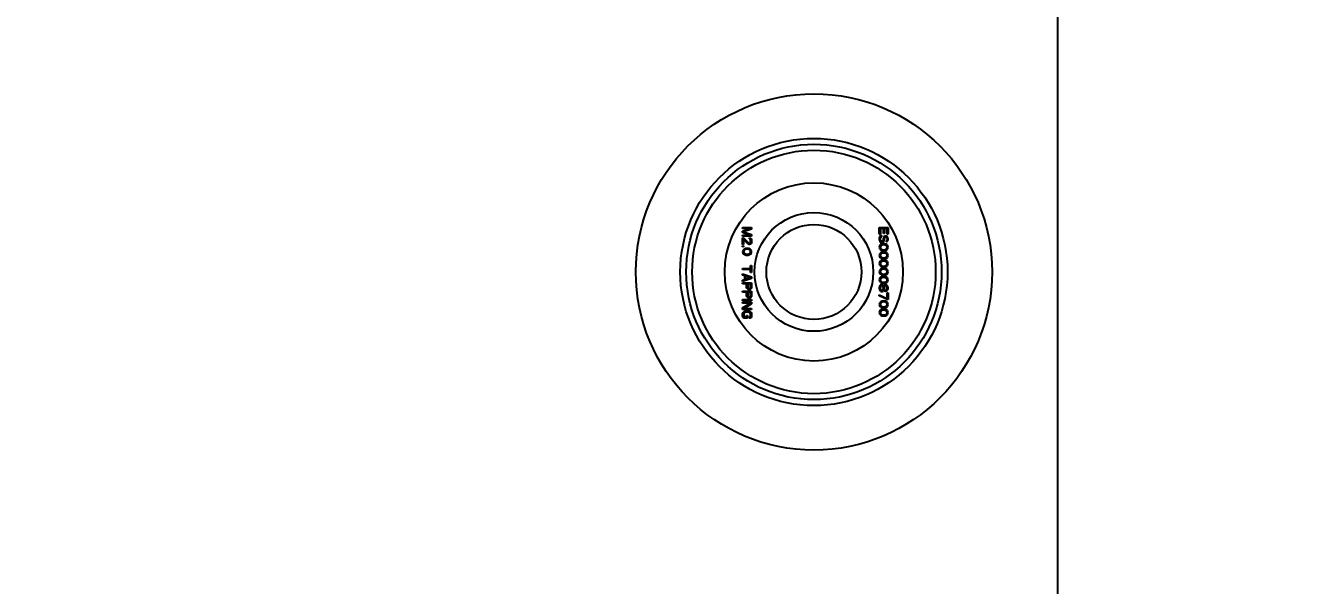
# Model space of a CAD drawing. Header units: millimetres. Extents: x 0 to 841, y 0 to 594.
# Drawn here: x 684.25 to 705.72, y 424.71 to 434.14 of the extents above; entities that cross this region are included whole.
import ezdxf

# ---------------------------------------------------------------- set-up
doc = ezdxf.new("R2010")
doc.units = ezdxf.units.MM
doc.header["$LTSCALE"] = 46.255
doc.layers.get('0').update_dxf_attribs({"linetype": 'CONTINUOUS'})
doc.layers.add('ASSEM_MEM', color=7, linetype='CONTINUOUS')
doc.styles.get("Standard").update_dxf_attribs({"font": 'txt', "width": 0.8})
doc.dimstyles.new('DIMSTYLE_1', dxfattribs={"dimtxt": 3, "dimasz": 2.1, "dimexe": 2, "dimexo": 1, "dimgap": 0.75, "dimtad": 0, "dimtih": 1, "dimtoh": 1, "dimzin": 0, "dimdsep": 46, "dimtxsty": 'STANDARD', "dimblk": '_FILLED', "dimblk1": '_FILLED', "dimblk2": '_FILLED', "dimcen": 0.09, "dimazin": 0, "dimtp": 0.01, "dimtm": 0.01, "dimtfac": 1, "dimtofl": 0, "dimtmove": 0, "dimatfit": 3, "dimldrblk": '_FILLED', "dimfxl": 1, "dimtolj": 1, "dimtzin": 0, "dimarcsym": 0})

# ---------------------------------------------------------------- blocks, each defined once
blk = doc.blocks.new('*D60')
at = {"color": 7, "linetype": 'CONTINUOUS'}
blk.add_line((559.298, 381.275), (726.411, 381.275), dxfattribs=at)
at = {"color": 7, "linetype": 'CONTINUOUS', "insert": (727.911, 385.025), "char_height": 3, "width": 14.4, "attachment_point": 1, "line_spacing_factor": 0.9}
blk.add_mtext('105.37', dxfattribs=at)
blk = doc.blocks.new('_FILLED')
at = {"color": 0, "linetype": 'BYBLOCK'}
blk.add_solid([(0, 0), (-1, 0.167), (-1, -0.167)], dxfattribs=at)
blk = doc.blocks.new('*D64')
at = {"color": 7, "linetype": 'CONTINUOUS'}
blk.add_line((558.148, 381.5), (558.148, 503.183), dxfattribs=at)
at = {"color": 7, "linetype": 'CONTINUOUS', "insert": (554.398, 504.683), "char_height": 3, "width": 14.4, "attachment_point": 1, "rotation": 90, "line_spacing_factor": 0.9}
blk.add_mtext('146.47', dxfattribs=at)

msp = doc.modelspace()

# ---------------------------------------------------------------- linework, layer by layer
at = {"layer": 'ASSEM_MEM', "color": 7, "linetype": 'CONTINUOUS'}
msp.add_line((701.623, 475.64), (701.623, 413.64), dxfattribs=at)
at = {"layer": 'ASSEM_MEM', "color": 1, "linetype": 'CONTINUOUS'}
for p, q in [((696.323, 430.74), (696.473, 430.74)), ((696.323, 430.722), (696.323, 430.74)), ((696.323, 430.678), (696.441, 430.722)), ((696.441, 430.722), (696.323, 430.722)), ((696.473, 430.74), (696.473, 430.712)), ((698.623, 430.74), (698.773, 430.74)), ((698.623, 430.628), (698.623, 430.74)), ((698.694, 430.722), (698.643, 430.722)), ((698.643, 430.722), (698.643, 430.628)), ((698.694, 430.64), (698.694, 430.722)), ((698.754, 430.722), (698.713, 430.722)), ((698.713, 430.722), (698.713, 430.64)), ((698.754, 430.628), (698.754, 430.722)), ((698.773, 430.74), (698.773, 430.628)), ((696.323, 430.653), (696.323, 430.678)), ((696.441, 430.609), (696.323, 430.653)), ((696.323, 430.609), (696.441, 430.609)), ((696.323, 430.59), (696.323, 430.609)), ((696.473, 430.59), (696.323, 430.59)), ((696.323, 430.565), (696.339, 430.565)), ((696.323, 430.453), (696.323, 430.565)), ((696.473, 430.712), (696.339, 430.665)), ((696.339, 430.665), (696.473, 430.618)), ((696.339, 430.565), (696.419, 430.478)), ((696.339, 430.54), (696.339, 430.453)), ((696.41, 430.462), (696.339, 430.54)), ((696.438, 430.562), (696.451, 430.559)), ((696.438, 430.547), (696.438, 430.562)), ((696.448, 430.54), (696.438, 430.547)), ((696.454, 430.531), (696.448, 430.54)), ((696.451, 430.559), (696.464, 430.547)), ((696.457, 430.515), (696.454, 430.531)), ((696.454, 430.487), (696.457, 430.503)), ((696.457, 430.503), (696.457, 430.515)), ((696.464, 430.547), (696.47, 430.534)), ((696.47, 430.534), (696.473, 430.512)), ((696.473, 430.5), (696.47, 430.481)), ((696.473, 430.618), (696.473, 430.59)), ((696.473, 430.512), (696.473, 430.5)), ((698.643, 430.628), (698.623, 430.628)), ((698.627, 430.575), (698.623, 430.559)), ((698.623, 430.559), (698.623, 430.534)), ((698.623, 430.534), (698.627, 430.518)), ((698.636, 430.59), (698.627, 430.575)), ((698.627, 430.518), (698.633, 430.506)), ((698.633, 430.506), (698.646, 430.493)), ((698.652, 430.6), (698.636, 430.59)), ((698.643, 430.559), (698.646, 430.572)), ((698.643, 430.534), (698.643, 430.559)), ((698.646, 430.522), (698.643, 430.534)), ((698.646, 430.572), (698.655, 430.581)), ((698.652, 430.512), (698.646, 430.522)), ((698.665, 430.603), (698.652, 430.6)), ((698.662, 430.506), (698.652, 430.512)), ((698.655, 430.581), (698.665, 430.584)), ((698.671, 430.506), (698.662, 430.506)), ((698.665, 430.584), (698.665, 430.603)), ((698.681, 430.512), (698.671, 430.506)), ((698.687, 430.522), (698.681, 430.512)), ((698.69, 430.534), (698.687, 430.522)), ((698.687, 430.493), (698.7, 430.506)), ((698.694, 430.565), (698.69, 430.553)), ((698.69, 430.553), (698.69, 430.534)), ((698.713, 430.64), (698.694, 430.64)), ((698.7, 430.578), (698.694, 430.565)), ((698.713, 430.59), (698.7, 430.578)), ((698.7, 430.506), (698.706, 430.518)), ((698.706, 430.518), (698.71, 430.534)), ((698.71, 430.553), (698.713, 430.562)), ((698.71, 430.534), (698.71, 430.553)), ((698.726, 430.593), (698.713, 430.59)), ((698.713, 430.562), (698.719, 430.572)), ((698.719, 430.572), (698.729, 430.575)), ((698.738, 430.593), (698.726, 430.593)), ((698.729, 430.575), (698.735, 430.575)), ((698.735, 430.575), (698.745, 430.572)), ((698.751, 430.59), (698.738, 430.593)), ((698.745, 430.518), (698.738, 430.515)), ((698.738, 430.515), (698.738, 430.497)), ((698.738, 430.497), (698.748, 430.5)), ((698.745, 430.572), (698.751, 430.562)), ((698.751, 430.525), (698.745, 430.518)), ((698.748, 430.5), (698.761, 430.509)), ((698.764, 430.578), (698.751, 430.59)), ((698.751, 430.562), (698.754, 430.553)), ((698.754, 430.534), (698.751, 430.525)), ((698.773, 430.628), (698.754, 430.628)), ((698.754, 430.553), (698.754, 430.534)), ((698.761, 430.509), (698.77, 430.522)), ((698.77, 430.565), (698.764, 430.578)), ((698.773, 430.553), (698.77, 430.565)), ((698.77, 430.522), (698.773, 430.537)), ((698.773, 430.537), (698.773, 430.553)), ((696.339, 430.453), (696.323, 430.453)), ((696.323, 430.428), (696.339, 430.428)), ((696.323, 430.412), (696.323, 430.428)), ((696.339, 430.412), (696.323, 430.412)), ((696.327, 430.35), (696.323, 430.331)), ((696.323, 430.331), (696.327, 430.312)), ((696.336, 430.365), (696.327, 430.35)), ((696.327, 430.312), (696.336, 430.297)), ((696.346, 430.375), (696.336, 430.365)), ((696.336, 430.297), (696.346, 430.287)), ((696.339, 430.428), (696.339, 430.412)), ((696.343, 430.347), (696.339, 430.331)), ((696.339, 430.331), (696.343, 430.315)), ((696.349, 430.356), (696.343, 430.347)), ((696.343, 430.315), (696.349, 430.306)), ((696.359, 430.381), (696.346, 430.375)), ((696.346, 430.287), (696.359, 430.281)), ((696.368, 430.368), (696.349, 430.356)), ((696.349, 430.306), (696.368, 430.293)), ((696.368, 430.384), (696.359, 430.381)), ((696.384, 430.387), (696.368, 430.384)), ((696.387, 430.372), (696.368, 430.368)), ((696.368, 430.293), (696.387, 430.29)), ((696.413, 430.387), (696.384, 430.387)), ((696.41, 430.372), (696.387, 430.372)), ((696.387, 430.29), (696.41, 430.29)), ((696.419, 430.456), (696.41, 430.462)), ((696.429, 430.368), (696.41, 430.372)), ((696.41, 430.29), (696.429, 430.293)), ((696.429, 430.384), (696.413, 430.387)), ((696.419, 430.478), (696.432, 430.472)), ((696.432, 430.453), (696.419, 430.456)), ((696.438, 430.381), (696.429, 430.384)), ((696.448, 430.356), (696.429, 430.368)), ((696.429, 430.293), (696.448, 430.306)), ((696.432, 430.472), (696.438, 430.472)), ((696.438, 430.453), (696.432, 430.453)), ((696.438, 430.472), (696.448, 430.478)), ((696.451, 430.456), (696.438, 430.453)), ((696.451, 430.375), (696.438, 430.381)), ((696.438, 430.281), (696.451, 430.287)), ((696.448, 430.478), (696.454, 430.487)), ((696.454, 430.347), (696.448, 430.356)), ((696.448, 430.306), (696.454, 430.315)), ((696.464, 430.468), (696.451, 430.456)), ((696.461, 430.365), (696.451, 430.375)), ((696.451, 430.287), (696.461, 430.297)), ((696.457, 430.331), (696.454, 430.347)), ((696.454, 430.315), (696.457, 430.331)), ((696.47, 430.35), (696.461, 430.365)), ((696.461, 430.297), (696.47, 430.312)), ((696.47, 430.481), (696.464, 430.468)), ((696.473, 430.331), (696.47, 430.35)), ((696.47, 430.312), (696.473, 430.331)), ((698.627, 430.425), (698.623, 430.406)), ((698.623, 430.406), (698.627, 430.387)), ((698.627, 430.287), (698.623, 430.268)), ((698.636, 430.44), (698.627, 430.425)), ((698.627, 430.387), (698.636, 430.372)), ((698.636, 430.303), (698.627, 430.287)), ((698.646, 430.45), (698.636, 430.44)), ((698.636, 430.372), (698.646, 430.362)), ((698.646, 430.312), (698.636, 430.303)), ((698.643, 430.422), (698.639, 430.406)), ((698.639, 430.406), (698.643, 430.39)), ((698.649, 430.431), (698.643, 430.422)), ((698.643, 430.39), (698.649, 430.381)), ((698.649, 430.293), (698.643, 430.284)), ((698.646, 430.493), (698.659, 430.487)), ((698.659, 430.456), (698.646, 430.45)), ((698.646, 430.362), (698.659, 430.356)), ((698.659, 430.318), (698.646, 430.312)), ((698.668, 430.443), (698.649, 430.431)), ((698.649, 430.381), (698.668, 430.368)), ((698.668, 430.306), (698.649, 430.293)), ((698.659, 430.487), (698.674, 430.487)), ((698.668, 430.459), (698.659, 430.456)), ((698.659, 430.356), (698.668, 430.353)), ((698.668, 430.322), (698.659, 430.318)), ((698.684, 430.462), (698.668, 430.459)), ((698.687, 430.447), (698.668, 430.443)), ((698.668, 430.368), (698.687, 430.365)), ((698.668, 430.353), (698.684, 430.35)), ((698.684, 430.325), (698.668, 430.322)), ((698.687, 430.309), (698.668, 430.306)), ((698.674, 430.487), (698.687, 430.493)), ((698.713, 430.462), (698.684, 430.462)), ((698.684, 430.35), (698.713, 430.35)), ((698.713, 430.325), (698.684, 430.325)), ((698.71, 430.447), (698.687, 430.447)), ((698.687, 430.365), (698.71, 430.365)), ((698.71, 430.309), (698.687, 430.309)), ((698.729, 430.443), (698.71, 430.447)), ((698.71, 430.365), (698.729, 430.368)), ((698.729, 430.306), (698.71, 430.309)), ((698.729, 430.459), (698.713, 430.462)), ((698.713, 430.35), (698.729, 430.353)), ((698.729, 430.322), (698.713, 430.325)), ((698.738, 430.456), (698.729, 430.459)), ((698.748, 430.431), (698.729, 430.443)), ((698.729, 430.368), (698.748, 430.381)), ((698.729, 430.353), (698.738, 430.356)), ((698.738, 430.318), (698.729, 430.322)), ((698.748, 430.293), (698.729, 430.306)), ((698.751, 430.45), (698.738, 430.456)), ((698.738, 430.356), (698.751, 430.362)), ((698.751, 430.312), (698.738, 430.318)), ((698.754, 430.422), (698.748, 430.431)), ((698.748, 430.381), (698.754, 430.39)), ((698.754, 430.284), (698.748, 430.293)), ((698.761, 430.44), (698.751, 430.45)), ((698.751, 430.362), (698.761, 430.372)), ((698.761, 430.303), (698.751, 430.312)), ((698.757, 430.406), (698.754, 430.422)), ((698.754, 430.39), (698.757, 430.406)), ((698.77, 430.425), (698.761, 430.44)), ((698.761, 430.372), (698.77, 430.387)), ((698.77, 430.287), (698.761, 430.303)), ((698.773, 430.406), (698.77, 430.425)), ((698.77, 430.387), (698.773, 430.406)), ((698.773, 430.268), (698.77, 430.287)), ((696.359, 430.281), (696.368, 430.278)), ((696.368, 430.278), (696.384, 430.275)), ((696.384, 430.275), (696.413, 430.275)), ((696.413, 430.275), (696.429, 430.278)), ((696.429, 430.278), (696.438, 430.281)), ((696.457, 430.1), (696.473, 430.1)), ((696.457, 430.05), (696.457, 430.1)), ((696.473, 430.1), (696.473, 429.981)), ((698.623, 430.268), (698.627, 430.25)), ((698.627, 430.15), (698.623, 430.131)), ((698.623, 430.131), (698.627, 430.112)), ((698.627, 430.25), (698.636, 430.234)), ((698.636, 430.165), (698.627, 430.15)), ((698.627, 430.112), (698.636, 430.097)), ((698.636, 430.234), (698.646, 430.225)), ((698.646, 430.175), (698.636, 430.165)), ((698.636, 430.097), (698.646, 430.087)), ((698.643, 430.284), (698.639, 430.268)), ((698.639, 430.268), (698.643, 430.253)), ((698.643, 430.147), (698.639, 430.131)), ((698.639, 430.131), (698.643, 430.115)), ((698.643, 430.253), (698.649, 430.243)), ((698.649, 430.156), (698.643, 430.147)), ((698.643, 430.115), (698.649, 430.106)), ((698.646, 430.225), (698.659, 430.218)), ((698.659, 430.181), (698.646, 430.175)), ((698.646, 430.087), (698.659, 430.081)), ((698.649, 430.243), (698.668, 430.231)), ((698.668, 430.168), (698.649, 430.156)), ((698.649, 430.106), (698.668, 430.093)), ((698.659, 430.218), (698.668, 430.215)), ((698.668, 430.184), (698.659, 430.181)), ((698.659, 430.081), (698.668, 430.078)), ((698.668, 430.231), (698.687, 430.228)), ((698.668, 430.215), (698.684, 430.212)), ((698.684, 430.187), (698.668, 430.184)), ((698.687, 430.172), (698.668, 430.168)), ((698.668, 430.093), (698.687, 430.09)), ((698.668, 430.078), (698.684, 430.075)), ((698.684, 430.212), (698.713, 430.212)), ((698.713, 430.187), (698.684, 430.187)), ((698.684, 430.075), (698.713, 430.075)), ((698.687, 430.228), (698.71, 430.228)), ((698.71, 430.172), (698.687, 430.172)), ((698.687, 430.09), (698.71, 430.09)), ((698.71, 430.228), (698.729, 430.231)), ((698.729, 430.168), (698.71, 430.172)), ((698.71, 430.09), (698.729, 430.093)), ((698.713, 430.212), (698.729, 430.215)), ((698.729, 430.184), (698.713, 430.187)), ((698.713, 430.075), (698.729, 430.078)), ((698.729, 430.231), (698.748, 430.243)), ((698.729, 430.215), (698.738, 430.218)), ((698.738, 430.181), (698.729, 430.184)), ((698.748, 430.156), (698.729, 430.168)), ((698.729, 430.093), (698.748, 430.106)), ((698.729, 430.078), (698.738, 430.081)), ((698.738, 430.218), (698.751, 430.225)), ((698.751, 430.175), (698.738, 430.181)), ((698.738, 430.081), (698.751, 430.087)), ((698.748, 430.243), (698.754, 430.253)), ((698.754, 430.147), (698.748, 430.156)), ((698.748, 430.106), (698.754, 430.115)), ((698.751, 430.225), (698.761, 430.234)), ((698.761, 430.165), (698.751, 430.175)), ((698.751, 430.087), (698.761, 430.097)), ((698.757, 430.268), (698.754, 430.284)), ((698.754, 430.253), (698.757, 430.268)), ((698.757, 430.131), (698.754, 430.147)), ((698.754, 430.115), (698.757, 430.131)), ((698.761, 430.234), (698.77, 430.25)), ((698.77, 430.15), (698.761, 430.165)), ((698.761, 430.097), (698.77, 430.112)), ((698.77, 430.25), (698.773, 430.268)), ((698.773, 430.131), (698.77, 430.15)), ((698.77, 430.112), (698.773, 430.131)), ((696.323, 430.05), (696.457, 430.05)), ((696.323, 430.031), (696.323, 430.05)), ((696.457, 430.031), (696.323, 430.031)), ((696.323, 429.956), (696.473, 429.906)), ((696.323, 429.937), (696.323, 429.956)), ((696.362, 429.925), (696.323, 429.937)), ((696.473, 429.881), (696.323, 429.831)), ((696.323, 429.85), (696.362, 429.862)), ((696.362, 429.862), (696.362, 429.925)), ((696.374, 429.922), (696.461, 429.893)), ((696.374, 429.865), (696.374, 429.922)), ((696.461, 429.893), (696.374, 429.865)), ((696.457, 429.981), (696.457, 430.031)), ((696.473, 429.981), (696.457, 429.981)), ((696.473, 429.906), (696.473, 429.881)), ((698.627, 430.012), (698.623, 429.993)), ((698.623, 429.993), (698.627, 429.975)), ((698.627, 429.875), (698.623, 429.856)), ((698.623, 429.856), (698.627, 429.837)), ((698.636, 430.028), (698.627, 430.012)), ((698.627, 429.975), (698.636, 429.959)), ((698.636, 429.89), (698.627, 429.875)), ((698.646, 430.037), (698.636, 430.028)), ((698.636, 429.959), (698.646, 429.95)), ((698.646, 429.9), (698.636, 429.89)), ((698.643, 430.009), (698.639, 429.993)), ((698.639, 429.993), (698.643, 429.978)), ((698.643, 429.872), (698.639, 429.856)), ((698.639, 429.856), (698.643, 429.84)), ((698.649, 430.018), (698.643, 430.009)), ((698.643, 429.978), (698.649, 429.968)), ((698.649, 429.881), (698.643, 429.872)), ((698.659, 430.043), (698.646, 430.037)), ((698.646, 429.95), (698.659, 429.943)), ((698.659, 429.906), (698.646, 429.9)), ((698.668, 430.031), (698.649, 430.018)), ((698.649, 429.968), (698.668, 429.956)), ((698.668, 429.893), (698.649, 429.881)), ((698.668, 430.047), (698.659, 430.043)), ((698.659, 429.943), (698.668, 429.94)), ((698.668, 429.909), (698.659, 429.906)), ((698.684, 430.05), (698.668, 430.047)), ((698.687, 430.034), (698.668, 430.031)), ((698.668, 429.956), (698.687, 429.953)), ((698.668, 429.94), (698.684, 429.937)), ((698.684, 429.912), (698.668, 429.909)), ((698.687, 429.897), (698.668, 429.893)), ((698.713, 430.05), (698.684, 430.05)), ((698.684, 429.937), (698.713, 429.937)), ((698.713, 429.912), (698.684, 429.912)), ((698.71, 430.034), (698.687, 430.034)), ((698.687, 429.953), (698.71, 429.953)), ((698.71, 429.897), (698.687, 429.897)), ((698.729, 430.031), (698.71, 430.034)), ((698.71, 429.953), (698.729, 429.956)), ((698.729, 429.893), (698.71, 429.897)), ((698.729, 430.047), (698.713, 430.05)), ((698.713, 429.937), (698.729, 429.94)), ((698.729, 429.909), (698.713, 429.912)), ((698.738, 430.043), (698.729, 430.047)), ((698.748, 430.018), (698.729, 430.031)), ((698.729, 429.956), (698.748, 429.968)), ((698.729, 429.94), (698.738, 429.943)), ((698.738, 429.906), (698.729, 429.909)), ((698.748, 429.881), (698.729, 429.893)), ((698.751, 430.037), (698.738, 430.043)), ((698.738, 429.943), (698.751, 429.95)), ((698.751, 429.9), (698.738, 429.906)), ((698.754, 430.009), (698.748, 430.018)), ((698.748, 429.968), (698.754, 429.978)), ((698.754, 429.872), (698.748, 429.881)), ((698.761, 430.028), (698.751, 430.037)), ((698.751, 429.95), (698.761, 429.959)), ((698.761, 429.89), (698.751, 429.9)), ((698.757, 429.993), (698.754, 430.009)), ((698.754, 429.978), (698.757, 429.993)), ((698.757, 429.856), (698.754, 429.872)), ((698.754, 429.84), (698.757, 429.856)), ((698.77, 430.012), (698.761, 430.028)), ((698.761, 429.959), (698.77, 429.975)), ((698.77, 429.875), (698.761, 429.89)), ((698.773, 429.993), (698.77, 430.012)), ((698.77, 429.975), (698.773, 429.993)), ((698.773, 429.856), (698.77, 429.875)), ((698.77, 429.837), (698.773, 429.856)), ((696.323, 429.831), (696.323, 429.85)), ((696.323, 429.806), (696.473, 429.806)), ((696.323, 429.787), (696.323, 429.806)), ((696.39, 429.787), (696.323, 429.787)), ((696.323, 429.665), (696.473, 429.665)), ((696.323, 429.647), (696.323, 429.665)), ((696.39, 429.647), (696.323, 429.647)), ((696.39, 429.731), (696.39, 429.787)), ((696.394, 429.715), (696.39, 429.731)), ((696.39, 429.59), (696.39, 429.647)), ((696.403, 429.703), (696.394, 429.715)), ((696.416, 429.693), (696.403, 429.703)), ((696.457, 429.787), (696.41, 429.787)), ((696.41, 429.787), (696.41, 429.728)), ((696.41, 429.728), (696.413, 429.718)), ((696.457, 429.647), (696.41, 429.647)), ((696.41, 429.647), (696.41, 429.587)), ((696.413, 429.718), (696.419, 429.712)), ((696.426, 429.69), (696.416, 429.693)), ((696.419, 429.712), (696.429, 429.709)), ((696.438, 429.69), (696.426, 429.69)), ((696.429, 429.709), (696.438, 429.709)), ((696.438, 429.709), (696.448, 429.712)), ((696.448, 429.693), (696.438, 429.69)), ((696.448, 429.712), (696.454, 429.718)), ((696.461, 429.703), (696.448, 429.693)), ((696.454, 429.718), (696.457, 429.728)), ((696.457, 429.728), (696.457, 429.787)), ((696.457, 429.587), (696.457, 429.647)), ((696.47, 429.715), (696.461, 429.703)), ((696.473, 429.731), (696.47, 429.715)), ((696.473, 429.806), (696.473, 429.731)), ((696.473, 429.665), (696.473, 429.59)), ((698.627, 429.743), (698.623, 429.728)), ((698.623, 429.728), (698.623, 429.709)), ((698.623, 429.709), (698.627, 429.693)), ((698.627, 429.837), (698.636, 429.822)), ((698.636, 429.759), (698.627, 429.743)), ((698.627, 429.693), (698.636, 429.678)), ((698.636, 429.822), (698.646, 429.812)), ((698.646, 429.768), (698.636, 429.759)), ((698.636, 429.678), (698.646, 429.668)), ((698.643, 429.737), (698.639, 429.725)), ((698.639, 429.725), (698.639, 429.712)), ((698.639, 429.712), (698.643, 429.7)), ((698.643, 429.84), (698.649, 429.831)), ((698.649, 429.75), (698.643, 429.737)), ((698.643, 429.7), (698.649, 429.687)), ((698.646, 429.812), (698.659, 429.806)), ((698.662, 429.775), (698.646, 429.768)), ((698.646, 429.668), (698.662, 429.662)), ((698.649, 429.831), (698.668, 429.818)), ((698.662, 429.759), (698.649, 429.75)), ((698.649, 429.687), (698.662, 429.678)), ((698.659, 429.806), (698.668, 429.803)), ((698.671, 429.775), (698.662, 429.775)), ((698.671, 429.759), (698.662, 429.759)), ((698.662, 429.678), (698.671, 429.678)), ((698.662, 429.662), (698.671, 429.662)), ((698.668, 429.818), (698.687, 429.815)), ((698.668, 429.803), (698.684, 429.8)), ((698.687, 429.768), (698.671, 429.775)), ((698.684, 429.75), (698.671, 429.759)), ((698.671, 429.678), (698.684, 429.687)), ((698.671, 429.662), (698.687, 429.668)), ((698.684, 429.8), (698.713, 429.8)), ((698.69, 429.737), (698.684, 429.75)), ((698.684, 429.687), (698.69, 429.7)), ((698.687, 429.815), (698.71, 429.815)), ((698.697, 429.756), (698.687, 429.768)), ((698.687, 429.668), (698.697, 429.681)), ((698.694, 429.725), (698.69, 429.737)), ((698.69, 429.7), (698.694, 429.712)), ((698.694, 429.712), (698.694, 429.725)), ((698.7, 429.75), (698.697, 429.756)), ((698.697, 429.681), (698.7, 429.687)), ((698.703, 429.756), (698.7, 429.75)), ((698.7, 429.687), (698.703, 429.681)), ((698.713, 429.765), (698.703, 429.756)), ((698.703, 429.681), (698.713, 429.672)), ((698.71, 429.737), (698.706, 429.725)), ((698.706, 429.725), (698.706, 429.712)), ((698.706, 429.712), (698.71, 429.7)), ((698.71, 429.815), (698.729, 429.818)), ((698.719, 429.75), (698.71, 429.737)), ((698.71, 429.7), (698.719, 429.687)), ((698.713, 429.8), (698.729, 429.803)), ((698.726, 429.772), (698.713, 429.765)), ((698.713, 429.672), (698.726, 429.665)), ((698.729, 429.756), (698.719, 429.75)), ((698.719, 429.687), (698.729, 429.681)), ((698.735, 429.772), (698.726, 429.772)), ((698.726, 429.665), (698.735, 429.665)), ((698.729, 429.818), (698.748, 429.831)), ((698.729, 429.803), (698.738, 429.806)), ((698.735, 429.756), (698.729, 429.756)), ((698.729, 429.681), (698.735, 429.681)), ((698.751, 429.765), (698.735, 429.772)), ((698.745, 429.75), (698.735, 429.756)), ((698.735, 429.681), (698.745, 429.687)), ((698.735, 429.665), (698.751, 429.672)), ((698.738, 429.806), (698.751, 429.812)), ((698.754, 429.737), (698.745, 429.75)), ((698.745, 429.687), (698.754, 429.7)), ((698.748, 429.831), (698.754, 429.84)), ((698.751, 429.812), (698.761, 429.822)), ((698.761, 429.756), (698.751, 429.765)), ((698.751, 429.672), (698.761, 429.681)), ((698.757, 429.725), (698.754, 429.737)), ((698.754, 429.7), (698.757, 429.712)), ((698.757, 429.712), (698.757, 429.725)), ((698.761, 429.822), (698.77, 429.837)), ((698.77, 429.74), (698.761, 429.756)), ((698.761, 429.681), (698.77, 429.697)), ((698.773, 429.725), (698.77, 429.74)), ((698.77, 429.697), (698.773, 429.712)), ((698.773, 429.712), (698.773, 429.725)), ((696.323, 429.525), (696.473, 429.525)), ((696.323, 429.506), (696.323, 429.525)), ((696.473, 429.506), (696.323, 429.506)), ((696.323, 429.481), (696.473, 429.481)), ((696.323, 429.462), (696.323, 429.481)), ((696.323, 429.384), (696.454, 429.462)), ((696.454, 429.462), (696.323, 429.462)), ((696.473, 429.453), (696.346, 429.375)), ((696.394, 429.575), (696.39, 429.59)), ((696.403, 429.562), (696.394, 429.575)), ((696.416, 429.553), (696.403, 429.562)), ((696.41, 429.587), (696.413, 429.578)), ((696.413, 429.578), (696.419, 429.572)), ((696.426, 429.55), (696.416, 429.553)), ((696.419, 429.572), (696.429, 429.568)), ((696.438, 429.55), (696.426, 429.55)), ((696.429, 429.568), (696.438, 429.568)), ((696.438, 429.568), (696.448, 429.572)), ((696.448, 429.553), (696.438, 429.55)), ((696.448, 429.572), (696.454, 429.578)), ((696.461, 429.562), (696.448, 429.553)), ((696.454, 429.578), (696.457, 429.587)), ((696.47, 429.575), (696.461, 429.562)), ((696.473, 429.59), (696.47, 429.575)), ((696.473, 429.525), (696.473, 429.506)), ((696.473, 429.481), (696.473, 429.453)), ((698.623, 429.606), (698.757, 429.543)), ((698.623, 429.587), (698.623, 429.606)), ((698.757, 429.525), (698.623, 429.587)), ((698.627, 429.462), (698.623, 429.443)), ((698.623, 429.443), (698.627, 429.425)), ((698.636, 429.478), (698.627, 429.462)), ((698.646, 429.487), (698.636, 429.478)), ((698.643, 429.459), (698.639, 429.443)), ((698.639, 429.443), (698.643, 429.428)), ((698.649, 429.468), (698.643, 429.459)), ((698.643, 429.428), (698.649, 429.418)), ((698.659, 429.493), (698.646, 429.487)), ((698.668, 429.481), (698.649, 429.468)), ((698.668, 429.497), (698.659, 429.493)), ((698.684, 429.5), (698.668, 429.497)), ((698.687, 429.484), (698.668, 429.481)), ((698.713, 429.5), (698.684, 429.5)), ((698.71, 429.484), (698.687, 429.484)), ((698.729, 429.481), (698.71, 429.484)), ((698.729, 429.497), (698.713, 429.5)), ((698.738, 429.493), (698.729, 429.497)), ((698.748, 429.468), (698.729, 429.481)), ((698.751, 429.487), (698.738, 429.493)), ((698.754, 429.459), (698.748, 429.468)), ((698.748, 429.418), (698.754, 429.428)), ((698.761, 429.478), (698.751, 429.487)), ((698.757, 429.443), (698.754, 429.459)), ((698.754, 429.428), (698.757, 429.443)), ((698.757, 429.637), (698.773, 429.637)), ((698.757, 429.543), (698.757, 429.637)), ((698.773, 429.525), (698.757, 429.525)), ((698.77, 429.462), (698.761, 429.478)), ((698.773, 429.443), (698.77, 429.462)), ((698.77, 429.425), (698.773, 429.443)), ((698.773, 429.637), (698.773, 429.525)), ((696.323, 429.356), (696.323, 429.384)), ((696.473, 429.356), (696.323, 429.356)), ((696.323, 429.281), (696.327, 429.297)), ((696.323, 429.253), (696.323, 429.281)), ((696.327, 429.237), (696.323, 429.253)), ((696.327, 429.297), (696.333, 429.309)), ((696.333, 429.225), (696.327, 429.237)), ((696.333, 429.309), (696.346, 429.322)), ((696.346, 429.212), (696.333, 429.225)), ((696.346, 429.293), (696.343, 429.281)), ((696.343, 429.281), (696.343, 429.253)), ((696.343, 429.253), (696.346, 429.24)), ((696.346, 429.375), (696.473, 429.375)), ((696.346, 429.322), (696.359, 429.328)), ((696.352, 429.303), (696.346, 429.293)), ((696.346, 429.24), (696.352, 429.231)), ((696.359, 429.209), (696.346, 429.212)), ((696.362, 429.309), (696.352, 429.303)), ((696.352, 429.231), (696.362, 429.228)), ((696.359, 429.328), (696.374, 429.331)), ((696.374, 429.312), (696.362, 429.309)), ((696.362, 429.228), (696.387, 429.228)), ((696.374, 429.331), (696.422, 429.331)), ((696.422, 429.312), (696.374, 429.312)), ((696.387, 429.256), (696.406, 429.256)), ((696.387, 429.228), (696.387, 429.256)), ((696.406, 429.256), (696.406, 429.209)), ((696.422, 429.331), (696.438, 429.328)), ((696.435, 429.309), (696.422, 429.312)), ((696.445, 429.303), (696.435, 429.309)), ((696.435, 429.228), (696.445, 429.231)), ((696.435, 429.209), (696.435, 429.228)), ((696.451, 429.212), (696.435, 429.209)), ((696.438, 429.328), (696.451, 429.322)), ((696.451, 429.293), (696.445, 429.303)), ((696.445, 429.231), (696.451, 429.24)), ((696.451, 429.322), (696.464, 429.309)), ((696.454, 429.281), (696.451, 429.293)), ((696.451, 429.24), (696.454, 429.253)), ((696.464, 429.225), (696.451, 429.212)), ((696.454, 429.253), (696.454, 429.281)), ((696.464, 429.309), (696.47, 429.297)), ((696.47, 429.237), (696.464, 429.225)), ((696.47, 429.297), (696.473, 429.281)), ((696.473, 429.253), (696.47, 429.237)), ((696.473, 429.375), (696.473, 429.356)), ((696.473, 429.281), (696.473, 429.253)), ((698.627, 429.325), (698.623, 429.306)), ((698.623, 429.306), (698.627, 429.287)), ((698.627, 429.425), (698.636, 429.409)), ((698.636, 429.34), (698.627, 429.325)), ((698.627, 429.287), (698.636, 429.272)), ((698.636, 429.409), (698.646, 429.4)), ((698.646, 429.35), (698.636, 429.34)), ((698.636, 429.272), (698.646, 429.262)), ((698.643, 429.322), (698.639, 429.306)), ((698.639, 429.306), (698.643, 429.29)), ((698.649, 429.331), (698.643, 429.322)), ((698.643, 429.29), (698.649, 429.281)), ((698.646, 429.4), (698.659, 429.393)), ((698.659, 429.356), (698.646, 429.35)), ((698.646, 429.262), (698.659, 429.256)), ((698.649, 429.418), (698.668, 429.406)), ((698.668, 429.343), (698.649, 429.331)), ((698.649, 429.281), (698.668, 429.268)), ((698.659, 429.393), (698.668, 429.39)), ((698.668, 429.359), (698.659, 429.356)), ((698.659, 429.256), (698.668, 429.253)), ((698.668, 429.406), (698.687, 429.403)), ((698.668, 429.39), (698.684, 429.387)), ((698.684, 429.362), (698.668, 429.359)), ((698.687, 429.347), (698.668, 429.343)), ((698.668, 429.268), (698.687, 429.265)), ((698.668, 429.253), (698.684, 429.25)), ((698.684, 429.387), (698.713, 429.387)), ((698.713, 429.362), (698.684, 429.362)), ((698.684, 429.25), (698.713, 429.25)), ((698.687, 429.403), (698.71, 429.403)), ((698.71, 429.347), (698.687, 429.347)), ((698.687, 429.265), (698.71, 429.265)), ((698.71, 429.403), (698.729, 429.406)), ((698.729, 429.343), (698.71, 429.347)), ((698.71, 429.265), (698.729, 429.268)), ((698.713, 429.387), (698.729, 429.39)), ((698.729, 429.359), (698.713, 429.362)), ((698.713, 429.25), (698.729, 429.253)), ((698.729, 429.406), (698.748, 429.418)), ((698.729, 429.39), (698.738, 429.393)), ((698.738, 429.356), (698.729, 429.359)), ((698.748, 429.331), (698.729, 429.343)), ((698.729, 429.268), (698.748, 429.281)), ((698.729, 429.253), (698.738, 429.256)), ((698.738, 429.393), (698.751, 429.4)), ((698.751, 429.35), (698.738, 429.356)), ((698.738, 429.256), (698.751, 429.262)), ((698.754, 429.322), (698.748, 429.331)), ((698.748, 429.281), (698.754, 429.29)), ((698.751, 429.4), (698.761, 429.409)), ((698.761, 429.34), (698.751, 429.35)), ((698.751, 429.262), (698.761, 429.272)), ((698.757, 429.306), (698.754, 429.322)), ((698.754, 429.29), (698.757, 429.306)), ((698.761, 429.409), (698.77, 429.425)), ((698.77, 429.325), (698.761, 429.34)), ((698.761, 429.272), (698.77, 429.287)), ((698.773, 429.306), (698.77, 429.325)), ((698.77, 429.287), (698.773, 429.306)), ((696.406, 429.209), (696.359, 429.209))]:
    msp.add_line(p, q, dxfattribs=at)
at = {"layer": 'ASSEM_MEM', "color": 7, "linetype": 'CONTINUOUS'}
for radius in [3, 2.25, 2.15, 2.05, 1.5, 1, 0.8]:
    msp.add_circle((697.523, 429.99), radius, dxfattribs=at)

# ---------------------------------------------------------------- dimensions: what is measured, and where the dimension line sits
at = {"color": 7, "linetype": 'CONTINUOUS'}
for feature_location, offset, dtype, origin, picture, middle in [((558.148413215, 381.500339129), (0, 121.682256963), 1, (704.623413146, 380.500339129), '*D64', (555.89840277, 512.182609878)), ((559.298413284, 381.275339129), (167.113010914, 0), 0, (558.298413284, 486.640339129), '*D60', (735.411433655, 383.525343597))]:
    dim = msp.add_ordinate_dim(feature_location=feature_location, offset=offset, dtype=dtype, origin=origin, dimstyle='DIMSTYLE_1', override={"dimtad": 1, "dimtih": 0, "dimtoh": 0}, dxfattribs=at)
    dim.commit()
    dim.dimension.update_dxf_attribs({"geometry": picture, "text_midpoint": middle})

doc.saveas('drawing.dxf')
